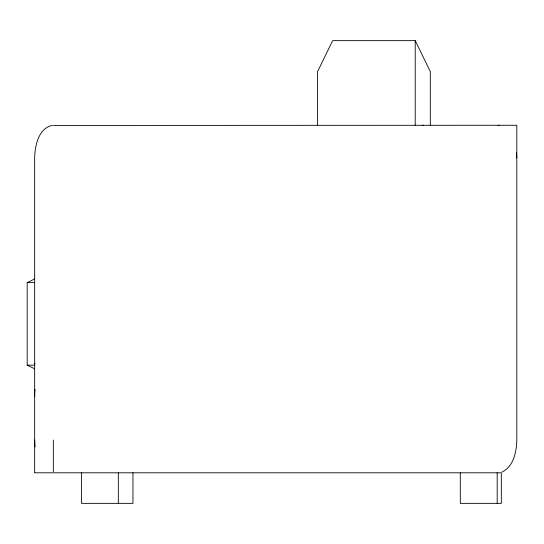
<?xml version="1.0" encoding="UTF-8"?>
<svg xmlns="http://www.w3.org/2000/svg" width="544" height="544" viewBox="0 0 544 544"><rect width="100%" height="100%" fill="white"/><g stroke="black" fill="none" stroke-linecap="round" stroke-linejoin="round"><path stroke-width="0.82" d="M34.755 368.846L27.2 365.16L27.2 282.601L34.755 278.916M502.024 472.076C513.645 466.494 516.542 451.785 516.8 440.062L516.8 125.263L53.319 125.44M52.34 125.31C38.393 128.411 34.891 145.744 34.66 157.998L34.66 472.797M422.334 125.31L423.314 125.263M430.311 125.154L430.311 71.618L415.215 40.65L332.649 40.65L317.553 71.618L317.553 125.154M27.2 282.601L34.734 282.601M34.66 363.569L35.068 363.569M27.2 365.16L34.734 365.16M35.068 472.797L501.33 472.797L501.33 503.35L460.299 503.35L460.299 472.797M498.141 125.263L499.12 125.31M35.068 446.862L34.66 440.062M516.569 152.878L516.8 157.998M497.182 472.797L497.182 503.35M415.215 40.65L415.215 125.494M132.954 472.797L132.954 503.35L81.457 503.35L81.457 472.797M118.334 472.797L118.334 503.35M53.319 440.062L53.319 471.675M34.666 396.304A55.692 55.692 0 0 1 35.068 389.497"/></g></svg>
